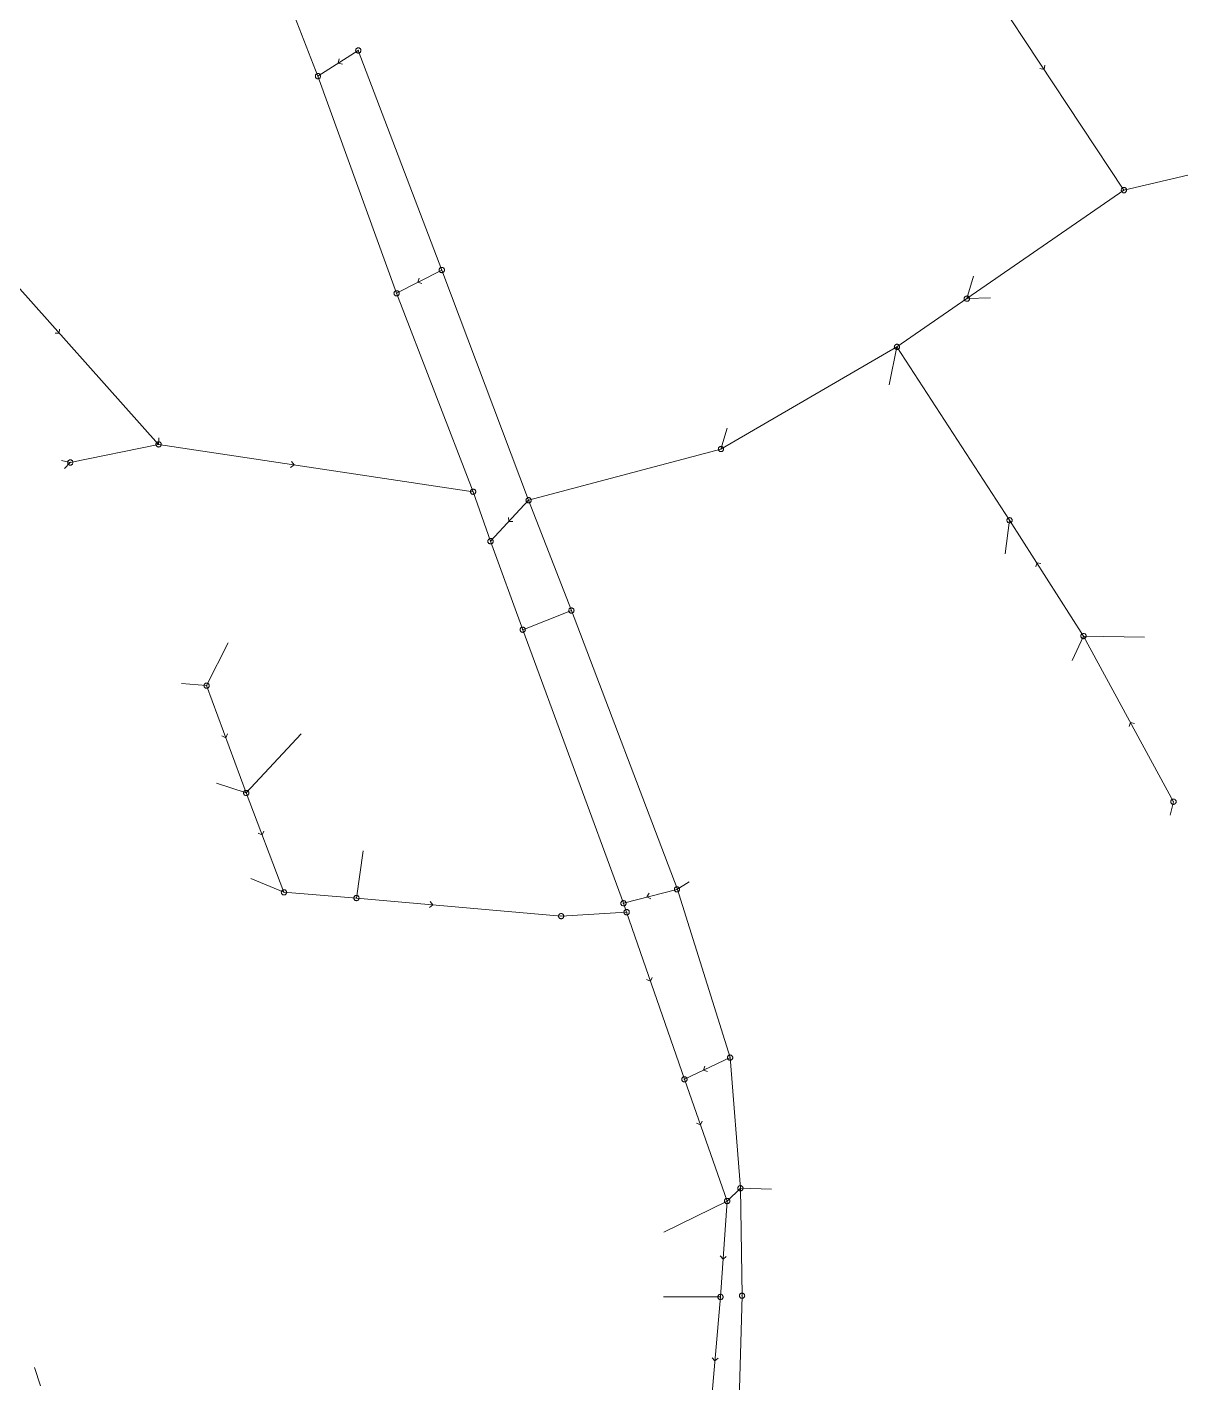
# Model space of a CAD drawing. Header units: metres. Extents: x 25504150 to 25508618, y 6694193 to 6702753.
# Drawn here: x 25504462.4 to 25504665.8, y 6699982.6 to 6700220.1 of the extents above; entities that cross this region are included whole.
import ezdxf

# ---------------------------------------------------------------- set-up
doc = ezdxf.new("R2010")
doc.units = ezdxf.units.M
for name, pattern in [('Sewer_node', [0]), ('Viemariputket', [0]), ('Viemarivarusteet', [0])]:
    doc.linetypes.add(name, pattern=pattern)
for name, color, linetype, lineweight in [('Sewer_node', 7, 'Sewer_node', 0), ('Viemariputket', 7, 'Viemariputket', 0), ('Viemarivarusteet', 7, 'Viemarivarusteet', 0)]:
    doc.layers.add(name, color=color, linetype=linetype, lineweight=lineweight)

msp = doc.modelspace()

# ---------------------------------------------------------------- linework, layer by layer
at = {"layer": 'Sewer_node', "color": 46, "linetype": 'Continuous', "true_color": 0x7f5f00, "flags": 128}
for points, elevation in [([(25504520.93, 6700216.03), (25504520.92, 6700216.1), (25504520.91, 6700216.17), (25504520.88, 6700216.24), (25504520.84, 6700216.3), (25504520.8, 6700216.36), (25504520.74, 6700216.4), (25504520.68, 6700216.44), (25504520.61, 6700216.47), (25504520.54, 6700216.48), (25504520.47, 6700216.49), (25504520.4, 6700216.48), (25504520.33, 6700216.47), (25504520.26, 6700216.44), (25504520.2, 6700216.4), (25504520.14, 6700216.36), (25504520.1, 6700216.3), (25504520.06, 6700216.24), (25504520.03, 6700216.17), (25504520.02, 6700216.1), (25504520.01, 6700216.03), (25504520.02, 6700215.96), (25504520.03, 6700215.89), (25504520.06, 6700215.82), (25504520.1, 6700215.76), (25504520.14, 6700215.7), (25504520.2, 6700215.66), (25504520.26, 6700215.62), (25504520.33, 6700215.59), (25504520.4, 6700215.58), (25504520.47, 6700215.57), (25504520.54, 6700215.58), (25504520.61, 6700215.59), (25504520.68, 6700215.62), (25504520.74, 6700215.66), (25504520.8, 6700215.7), (25504520.84, 6700215.76), (25504520.88, 6700215.82), (25504520.91, 6700215.89), (25504520.92, 6700215.96)], 57.54), ([(25504513.87, 6700211.53), (25504513.86, 6700211.6), (25504513.85, 6700211.67), (25504513.82, 6700211.74), (25504513.78, 6700211.8), (25504513.74, 6700211.86), (25504513.68, 6700211.9), (25504513.62, 6700211.94), (25504513.55, 6700211.97), (25504513.48, 6700211.98), (25504513.41, 6700211.99), (25504513.34, 6700211.98), (25504513.27, 6700211.97), (25504513.2, 6700211.94), (25504513.14, 6700211.9), (25504513.08, 6700211.86), (25504513.04, 6700211.8), (25504513, 6700211.74), (25504512.97, 6700211.67), (25504512.96, 6700211.6), (25504512.95, 6700211.53), (25504512.96, 6700211.46), (25504512.97, 6700211.39), (25504513, 6700211.32), (25504513.04, 6700211.26), (25504513.08, 6700211.2), (25504513.14, 6700211.16), (25504513.2, 6700211.12), (25504513.27, 6700211.09), (25504513.34, 6700211.08), (25504513.41, 6700211.07), (25504513.48, 6700211.08), (25504513.55, 6700211.09), (25504513.62, 6700211.12), (25504513.68, 6700211.16), (25504513.74, 6700211.2), (25504513.78, 6700211.26), (25504513.82, 6700211.32), (25504513.85, 6700211.39), (25504513.86, 6700211.46)], 57.48), ([(25504655.07, 6700191.57), (25504655.06, 6700191.64), (25504655.05, 6700191.72), (25504655.02, 6700191.78), (25504654.98, 6700191.85), (25504654.93, 6700191.9), (25504654.88, 6700191.95), (25504654.81, 6700191.99), (25504654.75, 6700192.02), (25504654.67, 6700192.03), (25504654.6, 6700192.04), (25504654.53, 6700192.03), (25504654.45, 6700192.02), (25504654.39, 6700191.99), (25504654.32, 6700191.95), (25504654.27, 6700191.9), (25504654.22, 6700191.85), (25504654.18, 6700191.78), (25504654.15, 6700191.72), (25504654.14, 6700191.64), (25504654.13, 6700191.57), (25504654.14, 6700191.5), (25504654.15, 6700191.42), (25504654.18, 6700191.36), (25504654.22, 6700191.29), (25504654.27, 6700191.24), (25504654.32, 6700191.19), (25504654.39, 6700191.15), (25504654.45, 6700191.12), (25504654.53, 6700191.11), (25504654.6, 6700191.1), (25504654.67, 6700191.11), (25504654.75, 6700191.12), (25504654.81, 6700191.15), (25504654.88, 6700191.19), (25504654.93, 6700191.24), (25504654.98, 6700191.29), (25504655.02, 6700191.36), (25504655.05, 6700191.42), (25504655.06, 6700191.5)], 59.8), ([(25504527.64, 6700173.49), (25504527.63, 6700173.56), (25504527.62, 6700173.63), (25504527.59, 6700173.7), (25504527.55, 6700173.76), (25504527.51, 6700173.82), (25504527.45, 6700173.86), (25504527.39, 6700173.9), (25504527.32, 6700173.93), (25504527.25, 6700173.94), (25504527.18, 6700173.95), (25504527.11, 6700173.94), (25504527.04, 6700173.93), (25504526.97, 6700173.9), (25504526.91, 6700173.86), (25504526.85, 6700173.82), (25504526.81, 6700173.76), (25504526.77, 6700173.7), (25504526.74, 6700173.63), (25504526.73, 6700173.56), (25504526.72, 6700173.49), (25504526.73, 6700173.42), (25504526.74, 6700173.35), (25504526.77, 6700173.28), (25504526.81, 6700173.22), (25504526.85, 6700173.16), (25504526.91, 6700173.12), (25504526.97, 6700173.08), (25504527.04, 6700173.05), (25504527.11, 6700173.04), (25504527.18, 6700173.03), (25504527.25, 6700173.04), (25504527.32, 6700173.05), (25504527.39, 6700173.08), (25504527.45, 6700173.12), (25504527.51, 6700173.16), (25504527.55, 6700173.22), (25504527.59, 6700173.28), (25504527.62, 6700173.35), (25504527.63, 6700173.42)], 56.93), ([(25504627.56, 6700172.56), (25504627.55, 6700172.63), (25504627.54, 6700172.71), (25504627.51, 6700172.77), (25504627.47, 6700172.84), (25504627.42, 6700172.89), (25504627.37, 6700172.94), (25504627.3, 6700172.98), (25504627.24, 6700173.01), (25504627.16, 6700173.02), (25504627.09, 6700173.03), (25504627.02, 6700173.02), (25504626.94, 6700173.01), (25504626.88, 6700172.98), (25504626.81, 6700172.94), (25504626.76, 6700172.89), (25504626.71, 6700172.84), (25504626.67, 6700172.77), (25504626.64, 6700172.71), (25504626.63, 6700172.63), (25504626.62, 6700172.56), (25504626.63, 6700172.49), (25504626.64, 6700172.41), (25504626.67, 6700172.35), (25504626.71, 6700172.28), (25504626.76, 6700172.23), (25504626.81, 6700172.18), (25504626.88, 6700172.14), (25504626.94, 6700172.11), (25504627.02, 6700172.1), (25504627.09, 6700172.09), (25504627.16, 6700172.1), (25504627.24, 6700172.11), (25504627.3, 6700172.14), (25504627.37, 6700172.18), (25504627.42, 6700172.23), (25504627.47, 6700172.28), (25504627.51, 6700172.35), (25504627.54, 6700172.41), (25504627.55, 6700172.49)], 58.39), ([(25504615.3, 6700164.11), (25504615.29, 6700164.18), (25504615.28, 6700164.25), (25504615.25, 6700164.32), (25504615.21, 6700164.38), (25504615.17, 6700164.44), (25504615.11, 6700164.48), (25504615.05, 6700164.52), (25504614.98, 6700164.55), (25504614.91, 6700164.56), (25504614.84, 6700164.57), (25504614.77, 6700164.56), (25504614.7, 6700164.55), (25504614.63, 6700164.52), (25504614.57, 6700164.48), (25504614.51, 6700164.44), (25504614.47, 6700164.38), (25504614.43, 6700164.32), (25504614.4, 6700164.25), (25504614.39, 6700164.18), (25504614.38, 6700164.11), (25504614.39, 6700164.04), (25504614.4, 6700163.97), (25504614.43, 6700163.9), (25504614.47, 6700163.84), (25504614.51, 6700163.78), (25504614.57, 6700163.74), (25504614.63, 6700163.7), (25504614.7, 6700163.67), (25504614.77, 6700163.66), (25504614.84, 6700163.65), (25504614.91, 6700163.66), (25504614.98, 6700163.67), (25504615.05, 6700163.7), (25504615.11, 6700163.74), (25504615.17, 6700163.78), (25504615.21, 6700163.84), (25504615.25, 6700163.9), (25504615.28, 6700163.97), (25504615.29, 6700164.04)], 58.52), ([(25504485.94, 6700147.03), (25504485.93, 6700147.1), (25504485.92, 6700147.17), (25504485.89, 6700147.24), (25504485.85, 6700147.3), (25504485.81, 6700147.36), (25504485.75, 6700147.4), (25504485.69, 6700147.44), (25504485.62, 6700147.47), (25504485.55, 6700147.48), (25504485.48, 6700147.49), (25504485.41, 6700147.48), (25504485.34, 6700147.47), (25504485.27, 6700147.44), (25504485.21, 6700147.4), (25504485.15, 6700147.36), (25504485.11, 6700147.3), (25504485.07, 6700147.24), (25504485.04, 6700147.17), (25504485.03, 6700147.1), (25504485.02, 6700147.03), (25504485.03, 6700146.96), (25504485.04, 6700146.89), (25504485.07, 6700146.82), (25504485.11, 6700146.76), (25504485.15, 6700146.7), (25504485.21, 6700146.66), (25504485.27, 6700146.62), (25504485.34, 6700146.59), (25504485.41, 6700146.58), (25504485.48, 6700146.57), (25504485.55, 6700146.58), (25504485.62, 6700146.59), (25504485.69, 6700146.62), (25504485.75, 6700146.66), (25504485.81, 6700146.7), (25504485.85, 6700146.76), (25504485.89, 6700146.82), (25504485.92, 6700146.89), (25504485.93, 6700146.96)], 57.32), ([(25504584.47, 6700146.22), (25504584.46, 6700146.29), (25504584.45, 6700146.36), (25504584.42, 6700146.43), (25504584.38, 6700146.49), (25504584.34, 6700146.55), (25504584.28, 6700146.59), (25504584.22, 6700146.63), (25504584.15, 6700146.66), (25504584.08, 6700146.67), (25504584.01, 6700146.68), (25504583.94, 6700146.67), (25504583.87, 6700146.66), (25504583.8, 6700146.63), (25504583.74, 6700146.59), (25504583.68, 6700146.55), (25504583.64, 6700146.49), (25504583.6, 6700146.43), (25504583.57, 6700146.36), (25504583.56, 6700146.29), (25504583.55, 6700146.22), (25504583.56, 6700146.15), (25504583.57, 6700146.08), (25504583.6, 6700146.01), (25504583.64, 6700145.95), (25504583.68, 6700145.89), (25504583.74, 6700145.85), (25504583.8, 6700145.81), (25504583.87, 6700145.78), (25504583.94, 6700145.77), (25504584.01, 6700145.76), (25504584.08, 6700145.77), (25504584.15, 6700145.78), (25504584.22, 6700145.81), (25504584.28, 6700145.85), (25504584.34, 6700145.89), (25504584.38, 6700145.95), (25504584.42, 6700146.01), (25504584.45, 6700146.08), (25504584.46, 6700146.15)], 57), ([(25504470.48, 6700143.86), (25504470.47, 6700143.93), (25504470.46, 6700144), (25504470.43, 6700144.07), (25504470.39, 6700144.13), (25504470.35, 6700144.19), (25504470.29, 6700144.23), (25504470.23, 6700144.27), (25504470.16, 6700144.3), (25504470.09, 6700144.31), (25504470.02, 6700144.32), (25504469.95, 6700144.31), (25504469.88, 6700144.3), (25504469.81, 6700144.27), (25504469.75, 6700144.23), (25504469.69, 6700144.19), (25504469.65, 6700144.13), (25504469.61, 6700144.07), (25504469.58, 6700144), (25504469.57, 6700143.93), (25504469.56, 6700143.86), (25504469.57, 6700143.79), (25504469.58, 6700143.72), (25504469.61, 6700143.65), (25504469.65, 6700143.59), (25504469.69, 6700143.53), (25504469.75, 6700143.49), (25504469.81, 6700143.45), (25504469.88, 6700143.42), (25504469.95, 6700143.41), (25504470.02, 6700143.4), (25504470.09, 6700143.41), (25504470.16, 6700143.42), (25504470.23, 6700143.45), (25504470.29, 6700143.49), (25504470.35, 6700143.53), (25504470.39, 6700143.59), (25504470.43, 6700143.65), (25504470.46, 6700143.72), (25504470.47, 6700143.79)], 58.1), ([(25504541.05, 6700138.74), (25504541.04, 6700138.81), (25504541.03, 6700138.88), (25504541, 6700138.95), (25504540.96, 6700139.01), (25504540.92, 6700139.07), (25504540.86, 6700139.11), (25504540.8, 6700139.15), (25504540.73, 6700139.18), (25504540.66, 6700139.19), (25504540.59, 6700139.2), (25504540.52, 6700139.19), (25504540.45, 6700139.18), (25504540.38, 6700139.15), (25504540.32, 6700139.11), (25504540.26, 6700139.07), (25504540.22, 6700139.01), (25504540.18, 6700138.95), (25504540.15, 6700138.88), (25504540.14, 6700138.81), (25504540.13, 6700138.74), (25504540.14, 6700138.67), (25504540.15, 6700138.6), (25504540.18, 6700138.53), (25504540.22, 6700138.47), (25504540.26, 6700138.41), (25504540.32, 6700138.37), (25504540.38, 6700138.33), (25504540.45, 6700138.3), (25504540.52, 6700138.29), (25504540.59, 6700138.28), (25504540.66, 6700138.29), (25504540.73, 6700138.3), (25504540.8, 6700138.33), (25504540.86, 6700138.37), (25504540.92, 6700138.41), (25504540.96, 6700138.47), (25504541, 6700138.53), (25504541.03, 6700138.6), (25504541.04, 6700138.67)], 56.96), ([(25504635.02, 6700133.74), (25504635.01, 6700133.81), (25504635, 6700133.88), (25504634.97, 6700133.95), (25504634.93, 6700134.01), (25504634.89, 6700134.07), (25504634.83, 6700134.11), (25504634.77, 6700134.15), (25504634.7, 6700134.18), (25504634.63, 6700134.19), (25504634.56, 6700134.2), (25504634.49, 6700134.19), (25504634.42, 6700134.18), (25504634.35, 6700134.15), (25504634.29, 6700134.11), (25504634.23, 6700134.07), (25504634.19, 6700134.01), (25504634.15, 6700133.95), (25504634.12, 6700133.88), (25504634.11, 6700133.81), (25504634.1, 6700133.74), (25504634.11, 6700133.67), (25504634.12, 6700133.6), (25504634.15, 6700133.53), (25504634.19, 6700133.47), (25504634.23, 6700133.41), (25504634.29, 6700133.37), (25504634.35, 6700133.33), (25504634.42, 6700133.3), (25504634.49, 6700133.29), (25504634.56, 6700133.28), (25504634.63, 6700133.29), (25504634.7, 6700133.3), (25504634.77, 6700133.33), (25504634.83, 6700133.37), (25504634.89, 6700133.41), (25504634.93, 6700133.47), (25504634.97, 6700133.53), (25504635, 6700133.6), (25504635.01, 6700133.67)], 58.6), ([(25504544.11, 6700130.07), (25504544.1, 6700130.14), (25504544.09, 6700130.22), (25504544.06, 6700130.28), (25504544.02, 6700130.35), (25504543.97, 6700130.4), (25504543.92, 6700130.45), (25504543.85, 6700130.49), (25504543.79, 6700130.52), (25504543.71, 6700130.53), (25504543.64, 6700130.54), (25504543.57, 6700130.53), (25504543.49, 6700130.52), (25504543.43, 6700130.49), (25504543.36, 6700130.45), (25504543.31, 6700130.4), (25504543.26, 6700130.35), (25504543.22, 6700130.28), (25504543.19, 6700130.22), (25504543.18, 6700130.14), (25504543.17, 6700130.07), (25504543.18, 6700130), (25504543.19, 6700129.92), (25504543.22, 6700129.86), (25504543.26, 6700129.79), (25504543.31, 6700129.74), (25504543.36, 6700129.69), (25504543.43, 6700129.65), (25504543.49, 6700129.62), (25504543.57, 6700129.61), (25504543.64, 6700129.6), (25504543.71, 6700129.61), (25504543.79, 6700129.62), (25504543.85, 6700129.65), (25504543.92, 6700129.69), (25504543.97, 6700129.74), (25504544.02, 6700129.79), (25504544.06, 6700129.86), (25504544.09, 6700129.92), (25504544.1, 6700130)], 56), ([(25504558.27, 6700117.93), (25504558.26, 6700118), (25504558.25, 6700118.07), (25504558.22, 6700118.14), (25504558.18, 6700118.2), (25504558.14, 6700118.26), (25504558.08, 6700118.3), (25504558.02, 6700118.34), (25504557.95, 6700118.37), (25504557.88, 6700118.38), (25504557.81, 6700118.39), (25504557.74, 6700118.38), (25504557.67, 6700118.37), (25504557.6, 6700118.34), (25504557.54, 6700118.3), (25504557.48, 6700118.26), (25504557.44, 6700118.2), (25504557.4, 6700118.14), (25504557.37, 6700118.07), (25504557.36, 6700118), (25504557.35, 6700117.93), (25504557.36, 6700117.86), (25504557.37, 6700117.79), (25504557.4, 6700117.72), (25504557.44, 6700117.66), (25504557.48, 6700117.6), (25504557.54, 6700117.56), (25504557.6, 6700117.52), (25504557.67, 6700117.49), (25504557.74, 6700117.48), (25504557.81, 6700117.47), (25504557.88, 6700117.48), (25504557.95, 6700117.49), (25504558.02, 6700117.52), (25504558.08, 6700117.56), (25504558.14, 6700117.6), (25504558.18, 6700117.66), (25504558.22, 6700117.72), (25504558.25, 6700117.79), (25504558.26, 6700117.86)], 56.89), ([(25504549.74, 6700114.57), (25504549.73, 6700114.64), (25504549.72, 6700114.71), (25504549.69, 6700114.78), (25504549.65, 6700114.84), (25504549.61, 6700114.9), (25504549.55, 6700114.94), (25504549.49, 6700114.98), (25504549.42, 6700115.01), (25504549.35, 6700115.02), (25504549.28, 6700115.03), (25504549.21, 6700115.02), (25504549.14, 6700115.01), (25504549.07, 6700114.98), (25504549.01, 6700114.94), (25504548.95, 6700114.9), (25504548.91, 6700114.84), (25504548.87, 6700114.78), (25504548.84, 6700114.71), (25504548.83, 6700114.64), (25504548.82, 6700114.57), (25504548.83, 6700114.5), (25504548.84, 6700114.43), (25504548.87, 6700114.36), (25504548.91, 6700114.3), (25504548.95, 6700114.24), (25504549.01, 6700114.2), (25504549.07, 6700114.16), (25504549.14, 6700114.13), (25504549.21, 6700114.12), (25504549.28, 6700114.11), (25504549.35, 6700114.12), (25504549.42, 6700114.13), (25504549.49, 6700114.16), (25504549.55, 6700114.2), (25504549.61, 6700114.24), (25504549.65, 6700114.3), (25504549.69, 6700114.36), (25504549.72, 6700114.43), (25504549.73, 6700114.5)], 56.45), ([(25504647.98, 6700113.46), (25504647.97, 6700113.53), (25504647.96, 6700113.6), (25504647.93, 6700113.67), (25504647.89, 6700113.73), (25504647.85, 6700113.79), (25504647.79, 6700113.83), (25504647.73, 6700113.87), (25504647.66, 6700113.9), (25504647.59, 6700113.91), (25504647.52, 6700113.92), (25504647.45, 6700113.91), (25504647.38, 6700113.9), (25504647.31, 6700113.87), (25504647.25, 6700113.83), (25504647.19, 6700113.79), (25504647.15, 6700113.73), (25504647.11, 6700113.67), (25504647.08, 6700113.6), (25504647.07, 6700113.53), (25504647.06, 6700113.46), (25504647.07, 6700113.39), (25504647.08, 6700113.32), (25504647.11, 6700113.25), (25504647.15, 6700113.19), (25504647.19, 6700113.13), (25504647.25, 6700113.09), (25504647.31, 6700113.05), (25504647.38, 6700113.02), (25504647.45, 6700113.01), (25504647.52, 6700113), (25504647.59, 6700113.01), (25504647.66, 6700113.02), (25504647.73, 6700113.05), (25504647.79, 6700113.09), (25504647.85, 6700113.13), (25504647.89, 6700113.19), (25504647.93, 6700113.25), (25504647.96, 6700113.32), (25504647.97, 6700113.39)], 59.51), ([(25504494.35, 6700104.77), (25504494.34, 6700104.84), (25504494.33, 6700104.91), (25504494.3, 6700104.98), (25504494.26, 6700105.04), (25504494.22, 6700105.1), (25504494.16, 6700105.14), (25504494.1, 6700105.18), (25504494.03, 6700105.21), (25504493.96, 6700105.22), (25504493.89, 6700105.23), (25504493.82, 6700105.22), (25504493.75, 6700105.21), (25504493.68, 6700105.18), (25504493.62, 6700105.14), (25504493.56, 6700105.1), (25504493.52, 6700105.04), (25504493.48, 6700104.98), (25504493.45, 6700104.91), (25504493.44, 6700104.84), (25504493.43, 6700104.77), (25504493.44, 6700104.7), (25504493.45, 6700104.63), (25504493.48, 6700104.56), (25504493.52, 6700104.5), (25504493.56, 6700104.44), (25504493.62, 6700104.4), (25504493.68, 6700104.36), (25504493.75, 6700104.33), (25504493.82, 6700104.32), (25504493.89, 6700104.31), (25504493.96, 6700104.32), (25504494.03, 6700104.33), (25504494.1, 6700104.36), (25504494.16, 6700104.4), (25504494.22, 6700104.44), (25504494.26, 6700104.5), (25504494.3, 6700104.56), (25504494.33, 6700104.63), (25504494.34, 6700104.7)], 57.02), ([(25504501.29, 6700085.97), (25504501.28, 6700086.04), (25504501.27, 6700086.11), (25504501.24, 6700086.18), (25504501.2, 6700086.24), (25504501.16, 6700086.3), (25504501.1, 6700086.34), (25504501.04, 6700086.38), (25504500.97, 6700086.41), (25504500.9, 6700086.42), (25504500.83, 6700086.43), (25504500.76, 6700086.42), (25504500.69, 6700086.41), (25504500.62, 6700086.38), (25504500.56, 6700086.34), (25504500.5, 6700086.3), (25504500.46, 6700086.24), (25504500.42, 6700086.18), (25504500.39, 6700086.11), (25504500.38, 6700086.04), (25504500.37, 6700085.97), (25504500.38, 6700085.9), (25504500.39, 6700085.83), (25504500.42, 6700085.76), (25504500.46, 6700085.7), (25504500.5, 6700085.64), (25504500.56, 6700085.6), (25504500.62, 6700085.56), (25504500.69, 6700085.53), (25504500.76, 6700085.52), (25504500.83, 6700085.51), (25504500.9, 6700085.52), (25504500.97, 6700085.53), (25504501.04, 6700085.56), (25504501.1, 6700085.6), (25504501.16, 6700085.64), (25504501.2, 6700085.7), (25504501.24, 6700085.76), (25504501.27, 6700085.83), (25504501.28, 6700085.9)], 56.68), ([(25504663.75, 6700084.44), (25504663.74, 6700084.51), (25504663.73, 6700084.59), (25504663.7, 6700084.65), (25504663.66, 6700084.72), (25504663.61, 6700084.77), (25504663.56, 6700084.82), (25504663.49, 6700084.86), (25504663.43, 6700084.89), (25504663.35, 6700084.9), (25504663.28, 6700084.91), (25504663.21, 6700084.9), (25504663.13, 6700084.89), (25504663.07, 6700084.86), (25504663, 6700084.82), (25504662.95, 6700084.77), (25504662.9, 6700084.72), (25504662.86, 6700084.65), (25504662.83, 6700084.59), (25504662.82, 6700084.51), (25504662.81, 6700084.44), (25504662.82, 6700084.37), (25504662.83, 6700084.29), (25504662.86, 6700084.23), (25504662.9, 6700084.16), (25504662.95, 6700084.11), (25504663, 6700084.06), (25504663.07, 6700084.02), (25504663.13, 6700083.99), (25504663.21, 6700083.98), (25504663.28, 6700083.97), (25504663.35, 6700083.98), (25504663.43, 6700083.99), (25504663.49, 6700084.02), (25504663.56, 6700084.06), (25504663.61, 6700084.11), (25504663.66, 6700084.16), (25504663.7, 6700084.23), (25504663.73, 6700084.29), (25504663.74, 6700084.37)], 60.74), ([(25504507.9, 6700068.57), (25504507.89, 6700068.64), (25504507.88, 6700068.71), (25504507.85, 6700068.78), (25504507.81, 6700068.84), (25504507.77, 6700068.9), (25504507.71, 6700068.94), (25504507.65, 6700068.98), (25504507.58, 6700069.01), (25504507.51, 6700069.02), (25504507.44, 6700069.03), (25504507.37, 6700069.02), (25504507.3, 6700069.01), (25504507.23, 6700068.98), (25504507.17, 6700068.94), (25504507.11, 6700068.9), (25504507.07, 6700068.84), (25504507.03, 6700068.78), (25504507, 6700068.71), (25504506.99, 6700068.64), (25504506.98, 6700068.57), (25504506.99, 6700068.5), (25504507, 6700068.43), (25504507.03, 6700068.36), (25504507.07, 6700068.3), (25504507.11, 6700068.24), (25504507.17, 6700068.2), (25504507.23, 6700068.16), (25504507.3, 6700068.13), (25504507.37, 6700068.12), (25504507.44, 6700068.11), (25504507.51, 6700068.12), (25504507.58, 6700068.13), (25504507.65, 6700068.16), (25504507.71, 6700068.2), (25504507.77, 6700068.24), (25504507.81, 6700068.3), (25504507.85, 6700068.36), (25504507.88, 6700068.43), (25504507.89, 6700068.5)], 56.35), ([(25504576.76, 6700069.09), (25504576.75, 6700069.16), (25504576.74, 6700069.23), (25504576.71, 6700069.3), (25504576.67, 6700069.36), (25504576.63, 6700069.42), (25504576.57, 6700069.46), (25504576.51, 6700069.5), (25504576.44, 6700069.53), (25504576.37, 6700069.54), (25504576.3, 6700069.55), (25504576.23, 6700069.54), (25504576.16, 6700069.53), (25504576.09, 6700069.5), (25504576.03, 6700069.46), (25504575.97, 6700069.42), (25504575.93, 6700069.36), (25504575.89, 6700069.3), (25504575.86, 6700069.23), (25504575.85, 6700069.16), (25504575.84, 6700069.09), (25504575.85, 6700069.02), (25504575.86, 6700068.95), (25504575.89, 6700068.88), (25504575.93, 6700068.82), (25504575.97, 6700068.76), (25504576.03, 6700068.72), (25504576.09, 6700068.68), (25504576.16, 6700068.65), (25504576.23, 6700068.64), (25504576.3, 6700068.63), (25504576.37, 6700068.64), (25504576.44, 6700068.65), (25504576.51, 6700068.68), (25504576.57, 6700068.72), (25504576.63, 6700068.76), (25504576.67, 6700068.82), (25504576.71, 6700068.88), (25504576.74, 6700068.95), (25504576.75, 6700069.02)], 56.5), ([(25504520.61, 6700067.56), (25504520.6, 6700067.63), (25504520.59, 6700067.7), (25504520.56, 6700067.77), (25504520.52, 6700067.83), (25504520.48, 6700067.89), (25504520.42, 6700067.93), (25504520.36, 6700067.97), (25504520.29, 6700068), (25504520.22, 6700068.01), (25504520.15, 6700068.02), (25504520.08, 6700068.01), (25504520.01, 6700068), (25504519.94, 6700067.97), (25504519.88, 6700067.93), (25504519.82, 6700067.89), (25504519.78, 6700067.83), (25504519.74, 6700067.77), (25504519.71, 6700067.7), (25504519.7, 6700067.63), (25504519.69, 6700067.56), (25504519.7, 6700067.49), (25504519.71, 6700067.42), (25504519.74, 6700067.35), (25504519.78, 6700067.29), (25504519.82, 6700067.23), (25504519.88, 6700067.19), (25504519.94, 6700067.15), (25504520.01, 6700067.12), (25504520.08, 6700067.11), (25504520.15, 6700067.1), (25504520.22, 6700067.11), (25504520.29, 6700067.12), (25504520.36, 6700067.15), (25504520.42, 6700067.19), (25504520.48, 6700067.23), (25504520.52, 6700067.29), (25504520.56, 6700067.35), (25504520.59, 6700067.42), (25504520.6, 6700067.49)], 56.29), ([(25504567.39, 6700066.65), (25504567.38, 6700066.72), (25504567.37, 6700066.79), (25504567.34, 6700066.86), (25504567.3, 6700066.92), (25504567.26, 6700066.98), (25504567.2, 6700067.02), (25504567.14, 6700067.06), (25504567.07, 6700067.09), (25504567, 6700067.1), (25504566.93, 6700067.11), (25504566.86, 6700067.1), (25504566.79, 6700067.09), (25504566.72, 6700067.06), (25504566.66, 6700067.02), (25504566.6, 6700066.98), (25504566.56, 6700066.92), (25504566.52, 6700066.86), (25504566.49, 6700066.79), (25504566.48, 6700066.72), (25504566.47, 6700066.65), (25504566.48, 6700066.58), (25504566.49, 6700066.51), (25504566.52, 6700066.44), (25504566.56, 6700066.38), (25504566.6, 6700066.32), (25504566.66, 6700066.28), (25504566.72, 6700066.24), (25504566.79, 6700066.21), (25504566.86, 6700066.2), (25504566.93, 6700066.19), (25504567, 6700066.2), (25504567.07, 6700066.21), (25504567.14, 6700066.24), (25504567.2, 6700066.28), (25504567.26, 6700066.32), (25504567.3, 6700066.38), (25504567.34, 6700066.44), (25504567.37, 6700066.51), (25504567.38, 6700066.58)], 56.64), ([(25504556.47, 6700064.4), (25504556.46, 6700064.47), (25504556.45, 6700064.54), (25504556.42, 6700064.61), (25504556.38, 6700064.67), (25504556.34, 6700064.73), (25504556.28, 6700064.77), (25504556.22, 6700064.81), (25504556.15, 6700064.84), (25504556.08, 6700064.85), (25504556.01, 6700064.86), (25504555.94, 6700064.85), (25504555.87, 6700064.84), (25504555.8, 6700064.81), (25504555.74, 6700064.77), (25504555.68, 6700064.73), (25504555.64, 6700064.67), (25504555.6, 6700064.61), (25504555.57, 6700064.54), (25504555.56, 6700064.47), (25504555.55, 6700064.4), (25504555.56, 6700064.33), (25504555.57, 6700064.26), (25504555.6, 6700064.19), (25504555.64, 6700064.13), (25504555.68, 6700064.07), (25504555.74, 6700064.03), (25504555.8, 6700063.99), (25504555.87, 6700063.96), (25504555.94, 6700063.95), (25504556.01, 6700063.94), (25504556.08, 6700063.95), (25504556.15, 6700063.96), (25504556.22, 6700063.99), (25504556.28, 6700064.03), (25504556.34, 6700064.07), (25504556.38, 6700064.13), (25504556.42, 6700064.19), (25504556.45, 6700064.26), (25504556.46, 6700064.33)], 56.65), ([(25504567.95, 6700065.09), (25504567.94, 6700065.16), (25504567.93, 6700065.24), (25504567.9, 6700065.3), (25504567.86, 6700065.37), (25504567.81, 6700065.42), (25504567.76, 6700065.47), (25504567.69, 6700065.51), (25504567.63, 6700065.54), (25504567.55, 6700065.55), (25504567.48, 6700065.56), (25504567.41, 6700065.55), (25504567.33, 6700065.54), (25504567.27, 6700065.51), (25504567.2, 6700065.47), (25504567.15, 6700065.42), (25504567.1, 6700065.37), (25504567.06, 6700065.3), (25504567.03, 6700065.24), (25504567.02, 6700065.16), (25504567.01, 6700065.09), (25504567.02, 6700065.02), (25504567.03, 6700064.94), (25504567.06, 6700064.88), (25504567.1, 6700064.81), (25504567.15, 6700064.76), (25504567.2, 6700064.71), (25504567.27, 6700064.67), (25504567.33, 6700064.64), (25504567.41, 6700064.63), (25504567.48, 6700064.62), (25504567.55, 6700064.63), (25504567.63, 6700064.64), (25504567.69, 6700064.67), (25504567.76, 6700064.71), (25504567.81, 6700064.76), (25504567.86, 6700064.81), (25504567.9, 6700064.88), (25504567.93, 6700064.94), (25504567.94, 6700065.02)], 56.68), ([(25504586.07, 6700039.62), (25504586.06, 6700039.69), (25504586.05, 6700039.76), (25504586.02, 6700039.83), (25504585.98, 6700039.89), (25504585.94, 6700039.95), (25504585.88, 6700039.99), (25504585.82, 6700040.03), (25504585.75, 6700040.06), (25504585.68, 6700040.07), (25504585.61, 6700040.08), (25504585.54, 6700040.07), (25504585.47, 6700040.06), (25504585.4, 6700040.03), (25504585.34, 6700039.99), (25504585.28, 6700039.95), (25504585.24, 6700039.89), (25504585.2, 6700039.83), (25504585.17, 6700039.76), (25504585.16, 6700039.69), (25504585.15, 6700039.62), (25504585.16, 6700039.55), (25504585.17, 6700039.48), (25504585.2, 6700039.41), (25504585.24, 6700039.35), (25504585.28, 6700039.29), (25504585.34, 6700039.25), (25504585.4, 6700039.21), (25504585.47, 6700039.18), (25504585.54, 6700039.17), (25504585.61, 6700039.16), (25504585.68, 6700039.17), (25504585.75, 6700039.18), (25504585.82, 6700039.21), (25504585.88, 6700039.25), (25504585.94, 6700039.29), (25504585.98, 6700039.35), (25504586.02, 6700039.41), (25504586.05, 6700039.48), (25504586.06, 6700039.55)], 56.41), ([(25504578.07, 6700035.82), (25504578.06, 6700035.89), (25504578.05, 6700035.96), (25504578.02, 6700036.03), (25504577.98, 6700036.09), (25504577.94, 6700036.15), (25504577.88, 6700036.19), (25504577.82, 6700036.23), (25504577.75, 6700036.26), (25504577.68, 6700036.27), (25504577.61, 6700036.28), (25504577.54, 6700036.27), (25504577.47, 6700036.26), (25504577.4, 6700036.23), (25504577.34, 6700036.19), (25504577.28, 6700036.15), (25504577.24, 6700036.09), (25504577.2, 6700036.03), (25504577.17, 6700035.96), (25504577.16, 6700035.89), (25504577.15, 6700035.82), (25504577.16, 6700035.75), (25504577.17, 6700035.68), (25504577.2, 6700035.61), (25504577.24, 6700035.55), (25504577.28, 6700035.49), (25504577.34, 6700035.45), (25504577.4, 6700035.41), (25504577.47, 6700035.38), (25504577.54, 6700035.37), (25504577.61, 6700035.36), (25504577.68, 6700035.37), (25504577.75, 6700035.38), (25504577.82, 6700035.41), (25504577.88, 6700035.45), (25504577.94, 6700035.49), (25504577.98, 6700035.55), (25504578.02, 6700035.61), (25504578.05, 6700035.68), (25504578.06, 6700035.75)], 56.48), ([(25504587.88, 6700016.74), (25504587.87, 6700016.81), (25504587.86, 6700016.88), (25504587.83, 6700016.95), (25504587.79, 6700017.01), (25504587.75, 6700017.07), (25504587.69, 6700017.11), (25504587.63, 6700017.15), (25504587.56, 6700017.18), (25504587.49, 6700017.19), (25504587.42, 6700017.2), (25504587.35, 6700017.19), (25504587.28, 6700017.18), (25504587.21, 6700017.15), (25504587.15, 6700017.11), (25504587.09, 6700017.07), (25504587.05, 6700017.01), (25504587.01, 6700016.95), (25504586.98, 6700016.88), (25504586.97, 6700016.81), (25504586.96, 6700016.74), (25504586.97, 6700016.67), (25504586.98, 6700016.6), (25504587.01, 6700016.53), (25504587.05, 6700016.47), (25504587.09, 6700016.41), (25504587.15, 6700016.37), (25504587.21, 6700016.33), (25504587.28, 6700016.3), (25504587.35, 6700016.29), (25504587.42, 6700016.28), (25504587.49, 6700016.29), (25504587.56, 6700016.3), (25504587.63, 6700016.33), (25504587.69, 6700016.37), (25504587.75, 6700016.41), (25504587.79, 6700016.47), (25504587.83, 6700016.53), (25504587.86, 6700016.6), (25504587.87, 6700016.67)], 57.14), ([(25504585.56, 6700014.5), (25504585.55, 6700014.57), (25504585.54, 6700014.65), (25504585.51, 6700014.71), (25504585.47, 6700014.78), (25504585.42, 6700014.83), (25504585.37, 6700014.88), (25504585.3, 6700014.92), (25504585.24, 6700014.95), (25504585.16, 6700014.96), (25504585.09, 6700014.97), (25504585.02, 6700014.96), (25504584.94, 6700014.95), (25504584.88, 6700014.92), (25504584.81, 6700014.88), (25504584.76, 6700014.83), (25504584.71, 6700014.78), (25504584.67, 6700014.71), (25504584.64, 6700014.65), (25504584.63, 6700014.57), (25504584.62, 6700014.5), (25504584.63, 6700014.43), (25504584.64, 6700014.35), (25504584.67, 6700014.29), (25504584.71, 6700014.22), (25504584.76, 6700014.17), (25504584.81, 6700014.12), (25504584.88, 6700014.08), (25504584.94, 6700014.05), (25504585.02, 6700014.04), (25504585.09, 6700014.03), (25504585.16, 6700014.04), (25504585.24, 6700014.05), (25504585.3, 6700014.08), (25504585.37, 6700014.12), (25504585.42, 6700014.17), (25504585.47, 6700014.22), (25504585.51, 6700014.29), (25504585.54, 6700014.35), (25504585.55, 6700014.43)], 57.16), ([(25504584.38, 6699997.7), (25504584.37, 6699997.77), (25504584.36, 6699997.84), (25504584.33, 6699997.91), (25504584.29, 6699997.97), (25504584.25, 6699998.03), (25504584.19, 6699998.07), (25504584.13, 6699998.11), (25504584.06, 6699998.14), (25504583.99, 6699998.15), (25504583.92, 6699998.16), (25504583.85, 6699998.15), (25504583.78, 6699998.14), (25504583.71, 6699998.11), (25504583.65, 6699998.07), (25504583.59, 6699998.03), (25504583.55, 6699997.97), (25504583.51, 6699997.91), (25504583.48, 6699997.84), (25504583.47, 6699997.77), (25504583.46, 6699997.7), (25504583.47, 6699997.63), (25504583.48, 6699997.56), (25504583.51, 6699997.49), (25504583.55, 6699997.43), (25504583.59, 6699997.37), (25504583.65, 6699997.33), (25504583.71, 6699997.29), (25504583.78, 6699997.26), (25504583.85, 6699997.25), (25504583.92, 6699997.24), (25504583.99, 6699997.25), (25504584.06, 6699997.26), (25504584.13, 6699997.29), (25504584.19, 6699997.33), (25504584.25, 6699997.37), (25504584.29, 6699997.43), (25504584.33, 6699997.49), (25504584.36, 6699997.56), (25504584.37, 6699997.63)], 56.32), ([(25504588.17, 6699997.92), (25504588.16, 6699997.99), (25504588.15, 6699998.06), (25504588.12, 6699998.13), (25504588.08, 6699998.19), (25504588.04, 6699998.25), (25504587.98, 6699998.29), (25504587.92, 6699998.33), (25504587.85, 6699998.36), (25504587.78, 6699998.37), (25504587.71, 6699998.38), (25504587.64, 6699998.37), (25504587.57, 6699998.36), (25504587.5, 6699998.33), (25504587.44, 6699998.29), (25504587.38, 6699998.25), (25504587.34, 6699998.19), (25504587.3, 6699998.13), (25504587.27, 6699998.06), (25504587.26, 6699997.99), (25504587.25, 6699997.92), (25504587.26, 6699997.85), (25504587.27, 6699997.78), (25504587.3, 6699997.71), (25504587.34, 6699997.65), (25504587.38, 6699997.59), (25504587.44, 6699997.55), (25504587.5, 6699997.51), (25504587.57, 6699997.48), (25504587.64, 6699997.47), (25504587.71, 6699997.46), (25504587.78, 6699997.47), (25504587.85, 6699997.48), (25504587.92, 6699997.51), (25504587.98, 6699997.55), (25504588.04, 6699997.59), (25504588.08, 6699997.65), (25504588.12, 6699997.71), (25504588.15, 6699997.78), (25504588.16, 6699997.85)], 56.78)]:
    msp.add_lwpolyline(points, close=True, dxfattribs=dict(at, elevation=elevation))
for points in [[(25504517.11, 6700214.54), (25504516.97, 6700213.8), (25504517.69, 6700213.65)], [(25504639.87, 6700212.85), (25504640.61, 6700212.71), (25504640.75, 6700213.44)], [(25504531.14, 6700176.14), (25504530.93, 6700175.42), (25504531.63, 6700175.2)], [(25504467.34, 6700166.53), (25504468.09, 6700166.49), (25504468.13, 6700167.23)], [(25504508.61, 6700143.01), (25504509.21, 6700143.46), (25504508.77, 6700144.06)], [(25504546.79, 6700134.25), (25504546.83, 6700133.5), (25504547.57, 6700133.54)], [(25504640.05, 6700126.15), (25504639.32, 6700126.29), (25504639.17, 6700125.56)], [(25504656.47, 6700098.13), (25504655.74, 6700098.33), (25504655.54, 6700097.61)], [(25504496.57, 6700095.96), (25504497.25, 6700095.65), (25504497.56, 6700096.32)], [(25504502.93, 6700078.93), (25504503.62, 6700078.63), (25504503.92, 6700079.3)], [(25504532.96, 6700065.89), (25504533.53, 6700066.38), (25504533.05, 6700066.95)], [(25504571.41, 6700068.43), (25504571.05, 6700067.77), (25504571.7, 6700067.42)], [(25504570.98, 6700053.29), (25504571.66, 6700052.99), (25504571.97, 6700053.66)], [(25504581.2, 6700038.13), (25504580.96, 6700037.42), (25504581.66, 6700037.18)], [(25504579.73, 6700028.15), (25504580.41, 6700027.84), (25504580.72, 6700028.51)], [(25504583.87, 6700004.87), (25504584.38, 6700004.32), (25504584.93, 6700004.81)], [(25504582.46, 6699987.05), (25504582.96, 6699986.49), (25504583.52, 6699986.97)]]:
    msp.add_lwpolyline(points, dxfattribs=at)
for points in [[(25504535.57, 6700177.57), (25504535.56, 6700177.64), (25504535.55, 6700177.72), (25504535.52, 6700177.78), (25504535.48, 6700177.85), (25504535.43, 6700177.9), (25504535.38, 6700177.95), (25504535.31, 6700177.99), (25504535.25, 6700178.02), (25504535.17, 6700178.03), (25504535.1, 6700178.04), (25504535.03, 6700178.03), (25504534.95, 6700178.02), (25504534.89, 6700177.99), (25504534.82, 6700177.95), (25504534.77, 6700177.9), (25504534.72, 6700177.85), (25504534.68, 6700177.78), (25504534.65, 6700177.72), (25504534.64, 6700177.64), (25504534.63, 6700177.57), (25504534.64, 6700177.5), (25504534.65, 6700177.42), (25504534.68, 6700177.36), (25504534.72, 6700177.29), (25504534.77, 6700177.24), (25504534.82, 6700177.19), (25504534.89, 6700177.15), (25504534.95, 6700177.12), (25504535.03, 6700177.11), (25504535.1, 6700177.1), (25504535.17, 6700177.11), (25504535.25, 6700177.12), (25504535.31, 6700177.15), (25504535.38, 6700177.19), (25504535.43, 6700177.24), (25504535.48, 6700177.29), (25504535.52, 6700177.36), (25504535.55, 6700177.42), (25504535.56, 6700177.5)], [(25504550.77, 6700137.25), (25504550.76, 6700137.32), (25504550.75, 6700137.39), (25504550.72, 6700137.46), (25504550.68, 6700137.52), (25504550.64, 6700137.58), (25504550.58, 6700137.62), (25504550.52, 6700137.66), (25504550.45, 6700137.69), (25504550.38, 6700137.7), (25504550.31, 6700137.71), (25504550.24, 6700137.7), (25504550.17, 6700137.69), (25504550.1, 6700137.66), (25504550.04, 6700137.62), (25504549.98, 6700137.58), (25504549.94, 6700137.52), (25504549.9, 6700137.46), (25504549.87, 6700137.39), (25504549.86, 6700137.32), (25504549.85, 6700137.25), (25504549.86, 6700137.18), (25504549.87, 6700137.11), (25504549.9, 6700137.04), (25504549.94, 6700136.98), (25504549.98, 6700136.92), (25504550.04, 6700136.88), (25504550.1, 6700136.84), (25504550.17, 6700136.81), (25504550.24, 6700136.8), (25504550.31, 6700136.79), (25504550.38, 6700136.8), (25504550.45, 6700136.81), (25504550.52, 6700136.84), (25504550.58, 6700136.88), (25504550.64, 6700136.92), (25504550.68, 6700136.98), (25504550.72, 6700137.04), (25504550.75, 6700137.11), (25504550.76, 6700137.18)]]:
    msp.add_lwpolyline(points, close=True, dxfattribs=at)
at = {"layer": 'Viemariputket', "color": 1, "linetype": 'Continuous', "lineweight": 15}
for p, q in [((25504513.41, 6700211.53), (25504497.77, 6700251.69)), ((25504654.6, 6700191.57), (25504626.95, 6700233.35)), ((25504520.47, 6700216.03), (25504513.41, 6700211.53)), ((25504527.18, 6700173.49), (25504513.41, 6700211.53)), ((25504654.6, 6700191.57), (25504665.81, 6700194.2)), ((25504627.09, 6700172.56), (25504654.6, 6700191.57)), ((25504485.48, 6700147.03), (25504454.79, 6700181.39)), ((25504527.18, 6700173.49), (25504535.1, 6700177.57)), ((25504627.09, 6700172.56), (25504628.26, 6700176.47)), ((25504540.59, 6700138.74), (25504527.18, 6700173.49)), ((25504614.84, 6700164.11, 56.86), (25504627.09, 6700172.56)), ((25504627.09, 6700172.56), (25504631.25, 6700172.7)), ((25504584.01, 6700146.22), (25504614.84, 6700164.11)), ((25504614.84, 6700164.11, 57.2), (25504613.49, 6700157.48)), ((25504614.84, 6700164.11, 57.06), (25504634.56, 6700133.74)), ((25504584.01, 6700146.22), (25504585.11, 6700149.9)), ((25504485.48, 6700147.03), (25504485.51, 6700148.17)), ((25504485.48, 6700147.03), (25504470.02, 6700143.86, 56.32)), ((25504540.59, 6700138.74), (25504485.48, 6700147.03)), ((25504550.31, 6700137.25), (25504584.01, 6700146.22)), ((25504470.02, 6700143.86, 56.4), (25504468.46, 6700144.19)), ((25504470.02, 6700143.86, 56.42), (25504468.98, 6700142.79)), ((25504543.64, 6700130.07), (25504540.59, 6700138.74)), ((25504543.64, 6700130.07), (25504550.31, 6700137.25)), ((25504634.56, 6700133.74), (25504633.78, 6700127.87)), ((25504634.56, 6700133.74), (25504647.52, 6700113.46)), ((25504543.64, 6700130.07), (25504549.28, 6700114.57)), ((25504549.28, 6700114.57), (25504557.81, 6700117.93)), ((25504566.93, 6700066.65), (25504549.28, 6700114.57)), ((25504493.89, 6700104.77, 55.04), (25504497.66, 6700112.29, 55.4)), ((25504647.52, 6700113.46), (25504645.51, 6700109.18)), ((25504647.52, 6700113.46), (25504658.23, 6700113.29)), ((25504647.52, 6700113.46), (25504663.28, 6700084.44)), ((25504493.89, 6700104.77, 55.04), (25504489.52, 6700105.12, 55.21)), ((25504500.83, 6700085.97, 54.92), (25504493.89, 6700104.77, 55.04)), ((25504500.83, 6700085.97, 54.92), (25504510.47, 6700096.32, 55.5)), ((25504500.83, 6700085.97, 54.92), (25504495.63, 6700087.7, 54.54)), ((25504507.44, 6700068.57, 54.78), (25504500.83, 6700085.97, 54.92)), ((25504663.28, 6700084.44), (25504662.7, 6700082.08)), ((25504520.15, 6700067.56, 54.72), (25504521.35, 6700075.83, 55.13)), ((25504507.44, 6700068.57, 54.78), (25504501.66, 6700071.01, 55)), ((25504576.3, 6700069.09), (25504566.93, 6700066.65)), ((25504576.3, 6700069.09), (25504578.43, 6700070.41)), ((25504520.15, 6700067.56, 54.72), (25504507.44, 6700068.57, 54.78)), ((25504556.01, 6700064.4, 54.64), (25504520.15, 6700067.56, 54.72)), ((25504567.48, 6700065.09), (25504566.93, 6700066.65)), ((25504567.48, 6700065.09, 54.54), (25504556.01, 6700064.4, 54.64)), ((25504577.61, 6700035.82), (25504567.48, 6700065.09)), ((25504577.61, 6700035.82), (25504585.6, 6700039.62)), ((25504585.09, 6700014.5), (25504577.61, 6700035.82)), ((25504585.09, 6700014.5, 54.37), (25504587.42, 6700016.74, 54.7)), ((25504587.42, 6700016.74, 54.82), (25504592.89, 6700016.58, 0.32)), ((25504585.09, 6700014.5, 55.35), (25504574.02, 6700009.04, 0.32)), ((25504583.92, 6699997.7), (25504585.09, 6700014.5)), ((25504581.49, 6699969.45), (25504583.92, 6699997.7)), ((25504464.82, 6699982.13), (25504463.72, 6699985.36))]:
    msp.add_line(p, q, dxfattribs=at)
at = {"layer": 'Viemariputket', "color": 251, "linetype": 'Continuous', "lineweight": 5, "true_color": 0x595959}
for p, q in [((25504535.1, 6700177.57, 55.39), (25504520.47, 6700216.03, 55.6)), ((25504550.31, 6700137.25, 55.14), (25504535.1, 6700177.57, 55.39)), ((25504557.81, 6700117.93, 55.07), (25504550.31, 6700137.25, 55.14)), ((25504576.34, 6700069.24, 54.22), (25504557.81, 6700117.93, 55.07)), ((25504585.61, 6700039.62), (25504576.34, 6700069.24, 54.21)), ((25504587.42, 6700016.74, 54.29), (25504585.61, 6700039.62, 54.39)), ((25504587.71, 6699997.92, 54.22), (25504587.42, 6700016.74, 54.29)), ((25504586.91, 6699968.06, 54.07), (25504587.71, 6699997.92, 54.21))]:
    msp.add_line(p, q, dxfattribs=at)
at = {"layer": 'Viemariputket', "color": 251, "linetype": 'Continuous', "lineweight": 15, "true_color": 0x595959}
msp.add_line((25504583.92, 6699997.7), (25504573.93, 6699997.71), dxfattribs=at)
at = {"layer": 'Viemarivarusteet', "color": 1}
for p in [(25504520.47, 6700216.03, 57.54), (25504513.41, 6700211.53, 57.48), (25504654.6, 6700191.57, 59.8), (25504535.1, 6700177.57), (25504527.18, 6700173.49, 56.93), (25504627.09, 6700172.56, 58.39), (25504614.84, 6700164.11, 58.52), (25504485.48, 6700147.03, 57.32), (25504584.01, 6700146.22, 57), (25504470.02, 6700143.86, 58.1), (25504540.59, 6700138.74, 56.96), (25504550.31, 6700137.25), (25504634.56, 6700133.74, 58.6), (25504543.64, 6700130.07, 56), (25504557.81, 6700117.93, 56.89), (25504549.28, 6700114.57, 56.45), (25504647.52, 6700113.46, 59.51), (25504493.89, 6700104.77, 57.02), (25504500.83, 6700085.97, 56.68), (25504663.28, 6700084.44, 60.74), (25504576.3, 6700069.09, 56.5), (25504507.44, 6700068.57, 56.35), (25504520.15, 6700067.56, 56.29), (25504566.93, 6700066.65, 56.64), (25504556.01, 6700064.4, 56.65), (25504567.48, 6700065.09, 56.68), (25504585.61, 6700039.62, 56.41), (25504577.61, 6700035.82, 56.48), (25504587.42, 6700016.74, 57.14), (25504585.09, 6700014.5, 57.16), (25504583.92, 6699997.7, 56.32), (25504587.71, 6699997.92, 56.78)]:
    msp.add_point(p, dxfattribs=at)

doc.saveas('drawing.dxf')
